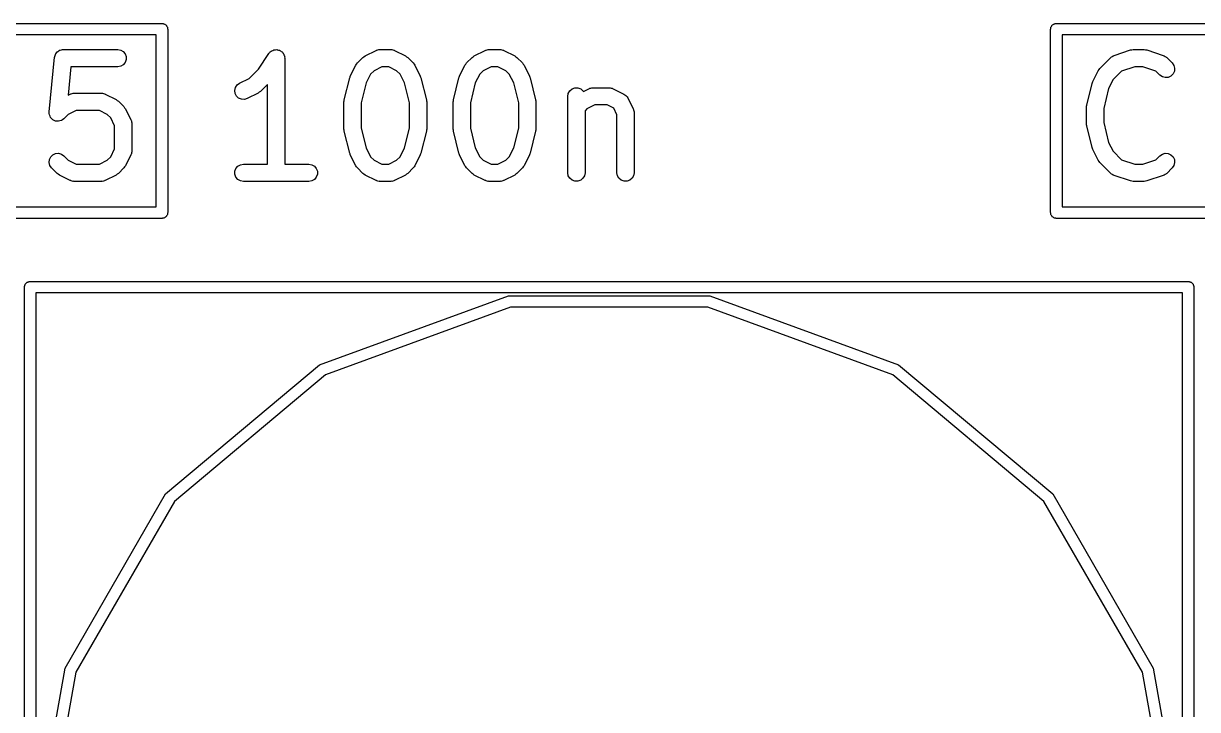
# Model space of a CAD drawing. Extents: x 1 to 57, y -99 to 45.
# Drawn here: x 23.89 to 34.13, y -79.13 to -73.15 of the extents above; entities that cross this region are included whole.
import ezdxf

# ---------------------------------------------------------------- set-up
doc = ezdxf.new("R2010")
doc.units = 0
doc.header["$MEASUREMENT"] = 0
doc.layers.add('BLACK', color=7, linetype='CONTINUOUS')

msp = doc.modelspace()

# ---------------------------------------------------------------- linework, layer by layer
at = {"layer": 'Black'}
for p, q in [((21.9, -73.15), (25.1, -73.15)), ((25.1, -73.15), (25.1043, -73.1508)), ((25.1043, -73.1508), (25.1087, -73.1508)), ((25.1087, -73.1508), (25.1128, -73.1523)), ((25.1128, -73.1523), (25.1171, -73.153)), ((25.1171, -73.153), (25.1209, -73.1552)), ((25.1209, -73.1552), (25.125, -73.1567)), ((25.125, -73.1567), (25.1284, -73.1595)), ((25.1284, -73.1595), (25.1321, -73.1617)), ((25.1321, -73.1617), (25.135, -73.165)), ((25.135, -73.165), (25.1383, -73.1679)), ((25.1383, -73.1679), (25.1405, -73.1716)), ((25.1405, -73.1716), (25.1433, -73.175)), ((25.1433, -73.175), (25.1448, -73.1791)), ((25.1448, -73.1791), (25.147, -73.1829)), ((25.147, -73.1829), (25.1477, -73.1872)), ((25.1477, -73.1872), (25.1492, -73.1913)), ((25.1492, -73.1913), (25.1492, -73.1957)), ((25.1492, -73.1957), (25.15, -73.2)), ((25.15, -73.2), (25.15, -74.8)), ((32.85, -73.2), (32.8508, -73.1957)), ((32.85, -74.8), (32.85, -73.2)), ((32.8508, -73.1913), (32.8523, -73.1872)), ((32.8508, -73.1957), (32.8508, -73.1913)), ((32.8523, -73.1872), (32.853, -73.1829)), ((32.853, -73.1829), (32.8552, -73.1791)), ((32.8552, -73.1791), (32.8567, -73.175)), ((32.8567, -73.175), (32.8595, -73.1716)), ((32.8595, -73.1716), (32.8617, -73.1679)), ((32.8617, -73.1679), (32.865, -73.165)), ((32.865, -73.165), (32.8679, -73.1617)), ((32.8679, -73.1617), (32.8716, -73.1595)), ((32.8716, -73.1595), (32.875, -73.1567)), ((32.875, -73.1567), (32.8791, -73.1552)), ((32.8791, -73.1552), (32.8829, -73.153)), ((32.8829, -73.153), (32.8872, -73.1523)), ((32.8872, -73.1523), (32.8913, -73.1508)), ((32.8913, -73.1508), (32.8957, -73.1508)), ((32.8957, -73.1508), (32.9, -73.15)), ((32.9, -73.15), (36.1, -73.15)), ((25.05, -73.25), (21.95, -73.25)), ((25.05, -74.75), (25.05, -73.25)), ((32.95, -73.25), (32.95, -74.75)), ((36.05, -73.25), (32.95, -73.25)), ((24.1677, -73.4297), (24.1705, -73.4198)), ((24.1705, -73.4198), (24.1722, -73.4175)), ((24.1722, -73.4175), (24.1731, -73.4149)), ((24.1731, -73.4149), (24.1797, -73.407)), ((24.1797, -73.407), (24.1857, -73.3987)), ((24.1857, -73.3987), (24.1881, -73.3971)), ((24.1881, -73.3971), (24.1899, -73.3949)), ((24.1899, -73.3949), (24.1988, -73.3898)), ((24.1988, -73.3898), (24.2072, -73.384)), ((24.2072, -73.384), (24.21, -73.3833)), ((24.21, -73.3833), (24.2124, -73.3819)), ((24.2124, -73.3819), (24.2225, -73.3801)), ((24.2225, -73.3801), (24.2325, -73.3776)), ((24.2325, -73.3776), (24.2353, -73.3779)), ((24.2353, -73.3779), (24.2381, -73.3774)), ((24.2381, -73.3774), (24.7143, -73.3774)), ((24.7143, -73.3774), (24.7399, -73.3819)), ((24.7399, -73.3819), (24.7625, -73.3949)), ((24.7625, -73.3949), (24.7792, -73.4149)), ((24.7792, -73.4149), (24.7881, -73.4394)), ((25.9417, -73.5475), (26.0328, -73.4108)), ((26.0328, -73.4108), (26.0357, -73.4078)), ((26.0357, -73.4078), (26.0378, -73.4042)), ((26.0378, -73.4042), (26.0446, -73.3984)), ((26.0446, -73.3984), (26.0508, -73.3919)), ((26.0508, -73.3919), (26.0546, -73.3901)), ((26.0546, -73.3901), (26.0577, -73.3874)), ((26.0577, -73.3874), (26.0662, -73.3844)), ((26.0662, -73.3844), (26.0742, -73.3804)), ((26.0742, -73.3804), (26.0783, -73.3799)), ((26.0783, -73.3799), (26.0822, -73.3785)), ((26.0822, -73.3785), (26.0912, -73.3785)), ((26.0912, -73.3785), (26.1001, -73.3775)), ((26.1001, -73.3775), (26.1041, -73.3785)), ((26.1041, -73.3785), (26.1083, -73.3785)), ((26.1083, -73.3785), (26.1167, -73.3816)), ((26.1167, -73.3816), (26.1254, -73.3837)), ((26.1254, -73.3837), (26.1288, -73.386)), ((26.1288, -73.386), (26.1327, -73.3874)), ((26.1327, -73.3874), (26.1396, -73.3932)), ((26.1396, -73.3932), (26.147, -73.3981)), ((26.147, -73.3981), (26.1495, -73.4015)), ((26.1495, -73.4015), (26.1527, -73.4042)), ((26.1527, -73.4042), (26.1572, -73.4119)), ((26.1572, -73.4119), (26.1625, -73.4191)), ((26.1625, -73.4191), (26.1636, -73.4231)), ((26.8712, -73.4329), (26.9665, -73.3853)), ((26.9665, -73.3853), (26.9706, -73.3841)), ((26.9706, -73.3841), (26.9743, -73.3819)), ((26.9743, -73.3819), (26.983, -73.3804)), ((26.983, -73.3804), (26.9914, -73.3779)), ((26.9914, -73.3779), (26.9957, -73.3781)), ((26.9957, -73.3781), (27, -73.3774)), ((27, -73.3774), (27.0952, -73.3774)), ((27.0952, -73.3774), (27.0995, -73.3781)), ((27.0995, -73.3781), (27.1038, -73.3779)), ((27.1038, -73.3779), (27.1122, -73.3804)), ((27.1122, -73.3804), (27.1209, -73.3819)), ((27.1209, -73.3819), (27.1246, -73.3841)), ((27.1246, -73.3841), (27.1288, -73.3853)), ((27.1288, -73.3853), (27.224, -73.4329)), ((27.8236, -73.4329), (27.9188, -73.3853)), ((27.9188, -73.3853), (27.923, -73.3841)), ((27.923, -73.3841), (27.9267, -73.3819)), ((27.9267, -73.3819), (27.9354, -73.3804)), ((27.9354, -73.3804), (27.9438, -73.3779)), ((27.9438, -73.3779), (27.9481, -73.3781)), ((27.9481, -73.3781), (27.9524, -73.3774)), ((27.9524, -73.3774), (28.0476, -73.3774)), ((28.0476, -73.3774), (28.0519, -73.3781)), ((28.0519, -73.3781), (28.0562, -73.3779)), ((28.0562, -73.3779), (28.0646, -73.3804)), ((28.0646, -73.3804), (28.0733, -73.3819)), ((28.0733, -73.3819), (28.077, -73.3841)), ((28.077, -73.3841), (28.0812, -73.3853)), ((28.0812, -73.3853), (28.1764, -73.4329)), ((33.4049, -73.4288), (33.5477, -73.3812)), ((33.5477, -73.3812), (33.5596, -73.3795)), ((33.5596, -73.3795), (33.5714, -73.3774)), ((33.5714, -73.3774), (33.6667, -73.3774)), ((33.6667, -73.3774), (33.6785, -73.3795)), ((33.6785, -73.3795), (33.6904, -73.3812)), ((33.6904, -73.3812), (33.8332, -73.4288)), ((24.1158, -73.9211), (24.1635, -73.4449)), ((24.1635, -73.4449), (24.1642, -73.4422)), ((24.1642, -73.4394), (24.1677, -73.4297)), ((24.1642, -73.4422), (24.1642, -73.4394)), ((24.7625, -73.5098), (24.7399, -73.5229)), ((24.7792, -73.4899), (24.7625, -73.5098)), ((24.7881, -73.4654), (24.7792, -73.4899)), ((24.7881, -73.4394), (24.7881, -73.4654)), ((26.1636, -73.4231), (26.1657, -73.4267)), ((26.1657, -73.4267), (26.1673, -73.4355)), ((26.1673, -73.4355), (26.1698, -73.4441)), ((26.1698, -73.4441), (26.1695, -73.4483)), ((26.1695, -73.4483), (26.1702, -73.4524)), ((26.1702, -73.4524), (26.1702, -74.3774)), ((26.7424, -73.6093), (26.7901, -73.5141)), ((26.7901, -73.5141), (26.7972, -73.5044)), ((26.7972, -73.5044), (26.8041, -73.4946)), ((26.8041, -73.4946), (26.8517, -73.447)), ((26.8517, -73.447), (26.8616, -73.4401)), ((26.8616, -73.4401), (26.8712, -73.4329)), ((27.224, -73.4329), (27.2337, -73.4401)), ((27.2337, -73.4401), (27.2435, -73.447)), ((27.2435, -73.447), (27.2911, -73.4946)), ((27.2911, -73.4946), (27.298, -73.5044)), ((27.298, -73.5044), (27.3052, -73.5141)), ((27.3052, -73.5141), (27.3528, -73.6093)), ((27.6948, -73.6093), (27.7424, -73.5141)), ((27.7424, -73.5141), (27.7496, -73.5044)), ((27.7496, -73.5044), (27.7565, -73.4946)), ((27.7565, -73.4946), (27.8041, -73.447)), ((27.8041, -73.447), (27.8139, -73.4401)), ((27.8139, -73.4401), (27.8236, -73.4329)), ((28.1764, -73.4329), (28.1861, -73.4401)), ((28.1861, -73.4401), (28.1959, -73.447)), ((28.1959, -73.447), (28.2435, -73.4946)), ((28.2435, -73.4946), (28.2504, -73.5044)), ((28.2504, -73.5044), (28.2576, -73.5141)), ((28.2576, -73.5141), (28.3052, -73.6093)), ((33.2803, -73.5422), (33.3755, -73.447)), ((33.3755, -73.447), (33.3791, -73.4445)), ((33.3791, -73.4445), (33.3819, -73.4413)), ((33.3819, -73.4413), (33.3897, -73.4371)), ((33.3897, -73.4371), (33.3969, -73.432)), ((33.3969, -73.432), (33.4011, -73.4309)), ((33.4011, -73.4309), (33.4049, -73.4288)), ((33.8332, -73.4288), (33.837, -73.4309)), ((33.837, -73.4309), (33.8412, -73.432)), ((33.8412, -73.432), (33.8484, -73.4371)), ((33.8484, -73.4371), (33.8561, -73.4413)), ((33.8561, -73.4413), (33.859, -73.4445)), ((33.859, -73.4445), (33.8626, -73.447)), ((33.8626, -73.447), (33.9102, -73.4946)), ((33.9102, -73.4946), (33.9251, -73.5159)), ((33.9251, -73.5159), (33.9319, -73.5411)), ((24.306, -73.5274), (24.2812, -73.7756)), ((24.7143, -73.5274), (24.306, -73.5274)), ((24.7399, -73.5229), (24.7143, -73.5274)), ((25.8603, -73.6288), (25.9417, -73.5475)), ((26.6891, -73.8151), (26.7368, -73.6247)), ((26.7368, -73.6247), (26.7401, -73.6172)), ((26.7401, -73.6172), (26.7424, -73.6093)), ((26.9188, -73.592), (26.8803, -73.669)), ((26.9492, -73.5616), (26.9188, -73.592)), ((27.0177, -73.5274), (26.9492, -73.5616)), ((27.0775, -73.5274), (27.0177, -73.5274)), ((27.146, -73.5616), (27.0775, -73.5274)), ((27.1765, -73.592), (27.146, -73.5616)), ((27.215, -73.669), (27.1765, -73.592)), ((27.3528, -73.6093), (27.3551, -73.6172)), ((27.3551, -73.6172), (27.3585, -73.6247)), ((27.3585, -73.6247), (27.4061, -73.8151)), ((27.6415, -73.8151), (27.6891, -73.6247)), ((27.6891, -73.6247), (27.6925, -73.6172)), ((27.6925, -73.6172), (27.6948, -73.6093)), ((27.8712, -73.592), (27.8327, -73.669)), ((27.9016, -73.5616), (27.8712, -73.592)), ((27.9701, -73.5274), (27.9016, -73.5616)), ((28.0299, -73.5274), (27.9701, -73.5274)), ((28.0984, -73.5616), (28.0299, -73.5274)), ((28.1288, -73.592), (28.0984, -73.5616)), ((28.1673, -73.669), (28.1288, -73.592)), ((28.3052, -73.6093), (28.3075, -73.6172)), ((28.3075, -73.6172), (28.3109, -73.6247)), ((28.3109, -73.6247), (28.3585, -73.8151)), ((33.2186, -73.6569), (33.2663, -73.5617)), ((33.2663, -73.5617), (33.2734, -73.552)), ((33.2734, -73.552), (33.2803, -73.5422)), ((33.4691, -73.5656), (33.395, -73.6397)), ((33.5836, -73.5274), (33.4691, -73.5656)), ((33.6545, -73.5274), (33.5836, -73.5274)), ((33.769, -73.5656), (33.6545, -73.5274)), ((33.8041, -73.6007), (33.769, -73.5656)), ((33.8254, -73.6156), (33.8041, -73.6007)), ((33.8506, -73.6223), (33.8254, -73.6156)), ((33.8766, -73.6201), (33.8506, -73.6223)), ((33.9002, -73.6091), (33.8766, -73.6201)), ((33.9186, -73.5906), (33.9002, -73.6091)), ((33.9296, -73.567), (33.9186, -73.5906)), ((33.9319, -73.5411), (33.9296, -73.567)), ((25.7347, -73.7336), (25.7407, -73.7083)), ((25.7407, -73.7083), (25.7551, -73.6865)), ((25.7551, -73.6865), (25.776, -73.671)), ((25.776, -73.671), (25.8603, -73.6288)), ((26.0202, -73.6811), (25.9578, -73.7435)), ((26.0202, -74.3774), (26.0202, -73.6811)), ((26.8803, -73.669), (26.8369, -73.8426)), ((27.2583, -73.8426), (27.215, -73.669)), ((27.8327, -73.669), (27.7893, -73.8426)), ((28.2107, -73.8426), (28.1673, -73.669)), ((28.6568, -73.7375), (28.6768, -73.7208)), ((28.6768, -73.7208), (28.7013, -73.7119)), ((28.7013, -73.7119), (28.7273, -73.7119)), ((28.7273, -73.7119), (28.7518, -73.7208)), ((28.7518, -73.7208), (28.7717, -73.7375)), ((28.7749, -73.743), (28.8236, -73.7186)), ((28.8236, -73.7186), (28.8277, -73.7174)), ((28.8277, -73.7174), (28.8315, -73.7152)), ((28.8315, -73.7152), (28.8401, -73.7137)), ((28.8401, -73.7137), (28.8486, -73.7112)), ((28.8486, -73.7112), (28.8529, -73.7115)), ((28.8529, -73.7115), (28.8571, -73.7107)), ((28.8571, -73.7107), (29, -73.7107)), ((29, -73.7107), (29.0043, -73.7115)), ((29.0043, -73.7115), (29.0086, -73.7112)), ((29.0086, -73.7112), (29.017, -73.7137)), ((29.017, -73.7137), (29.0257, -73.7152)), ((29.0257, -73.7152), (29.0294, -73.7174)), ((29.0294, -73.7174), (29.0335, -73.7186)), ((29.0335, -73.7186), (29.1288, -73.7663)), ((33.1653, -73.8628), (33.213, -73.6723)), ((33.213, -73.6723), (33.2163, -73.6648)), ((33.2163, -73.6648), (33.2186, -73.6569)), ((33.3565, -73.7167), (33.3131, -73.8902)), ((33.395, -73.6397), (33.3565, -73.7167)), ((24.2812, -73.7756), (24.2998, -73.7663)), ((24.2998, -73.7663), (24.3039, -73.765)), ((24.3039, -73.765), (24.3077, -73.7629)), ((24.3077, -73.7629), (24.3163, -73.7613)), ((24.3163, -73.7613), (24.3248, -73.7588)), ((24.3248, -73.7588), (24.3291, -73.7591)), ((24.3291, -73.7591), (24.3333, -73.7583)), ((24.3333, -73.7583), (24.5714, -73.7583)), ((24.5714, -73.7583), (24.5757, -73.7591)), ((24.5757, -73.7591), (24.58, -73.7588)), ((24.58, -73.7588), (24.5884, -73.7613)), ((24.5884, -73.7613), (24.5971, -73.7629)), ((24.5971, -73.7629), (24.6008, -73.765)), ((24.6008, -73.765), (24.605, -73.7663)), ((24.605, -73.7663), (24.7002, -73.8139)), ((24.7002, -73.8139), (24.7099, -73.821)), ((24.7099, -73.821), (24.7197, -73.8279)), ((24.7197, -73.8279), (24.7673, -73.8755)), ((25.7376, -73.7595), (25.7347, -73.7336)), ((25.7493, -73.7828), (25.7376, -73.7595)), ((25.7682, -73.8007), (25.7493, -73.7828)), ((25.7921, -73.811), (25.7682, -73.8007)), ((25.8181, -73.8126), (25.7921, -73.811)), ((25.8431, -73.8052), (25.8181, -73.8126)), ((25.9383, -73.7576), (25.8431, -73.8052)), ((25.948, -73.7504), (25.9383, -73.7576)), ((25.9578, -73.7435), (25.948, -73.7504)), ((26.6869, -73.8333), (26.6885, -73.8243)), ((26.6885, -73.8243), (26.6891, -73.8151)), ((27.4061, -73.8151), (27.4067, -73.8243)), ((27.4067, -73.8243), (27.4083, -73.8333)), ((27.6393, -73.8333), (27.6409, -73.8243)), ((27.6409, -73.8243), (27.6415, -73.8151)), ((28.3585, -73.8151), (28.3591, -73.8243)), ((28.3591, -73.8243), (28.3607, -73.8333)), ((28.6393, -73.7857), (28.6438, -73.7601)), ((28.6393, -74.4524), (28.6393, -73.7857)), ((28.6438, -73.7601), (28.6568, -73.7375)), ((28.7717, -73.7375), (28.7749, -73.743)), ((29.1288, -73.7663), (29.1376, -73.7728)), ((29.1376, -73.7728), (29.1468, -73.7789)), ((29.1468, -73.7789), (29.148, -73.7805)), ((29.148, -73.7805), (29.1497, -73.7818)), ((29.1497, -73.7818), (29.1558, -73.791)), ((29.1558, -73.791), (29.1623, -73.7998)), ((29.1623, -73.7998), (29.2099, -73.895)), ((24.1159, -73.9216), (24.1158, -73.9211)), ((24.1158, -73.922), (24.1159, -73.9216)), ((24.1169, -73.9345), (24.1158, -73.922)), ((24.351, -73.9083), (24.2825, -73.9426)), ((24.5537, -73.9083), (24.351, -73.9083)), ((24.6222, -73.9426), (24.5537, -73.9083)), ((24.7673, -73.8755), (24.7742, -73.8854)), ((24.7742, -73.8854), (24.7814, -73.895)), ((24.7814, -73.895), (24.829, -73.9903)), ((26.6869, -74.0714), (26.6869, -73.8333)), ((26.8369, -73.8426), (26.8369, -74.0622)), ((27.2583, -74.0622), (27.2583, -73.8426)), ((27.4083, -73.8333), (27.4083, -74.0714)), ((27.6393, -74.0714), (27.6393, -73.8333)), ((27.7893, -73.8426), (27.7893, -74.0622)), ((28.2107, -74.0622), (28.2107, -73.8426)), ((28.3607, -73.8333), (28.3607, -74.0714)), ((28.8063, -73.895), (28.7893, -73.912)), ((28.7893, -73.912), (28.7893, -74.4524)), ((28.8748, -73.8607), (28.8063, -73.895)), ((28.9823, -73.8607), (28.8748, -73.8607)), ((29.0393, -73.8892), (28.9823, -73.8607)), ((29.0679, -73.9463), (29.0393, -73.8892)), ((29.2099, -73.895), (29.2112, -73.8992)), ((29.2112, -73.8992), (29.2133, -73.9029)), ((29.2133, -73.9029), (29.2149, -73.9116)), ((29.2149, -73.9116), (29.2174, -73.92)), ((29.2174, -73.92), (29.2171, -73.9243)), ((29.2171, -73.9243), (29.2179, -73.9286)), ((29.2179, -73.9286), (29.2179, -74.4524)), ((33.1631, -73.881), (33.1647, -73.8719)), ((33.1631, -74.0238), (33.1631, -73.881)), ((33.1647, -73.8719), (33.1653, -73.8628)), ((33.3131, -73.8902), (33.3131, -74.0146)), ((24.1178, -73.9471), (24.1169, -73.9345)), ((24.118, -73.9475), (24.1178, -73.9471)), ((24.118, -73.948), (24.118, -73.9475)), ((24.1233, -73.9594), (24.118, -73.948)), ((24.1285, -73.9708), (24.1233, -73.9594)), ((24.1288, -73.9712), (24.1285, -73.9708)), ((24.129, -73.9716), (24.1288, -73.9712)), ((24.1379, -73.9805), (24.129, -73.9716)), ((24.1467, -73.9895), (24.1379, -73.9805)), ((24.1471, -73.9897), (24.1467, -73.9895)), ((24.1475, -73.99), (24.1471, -73.9897)), ((24.1588, -73.9953), (24.1475, -73.99)), ((24.1702, -74.0008), (24.1588, -73.9953)), ((24.1706, -74.0008), (24.1702, -74.0008)), ((24.1711, -74.001), (24.1706, -74.0008)), ((24.1835, -74.0021), (24.1711, -74.001)), ((24.1961, -74.0034), (24.1835, -74.0021)), ((24.1965, -74.0032), (24.1961, -74.0034)), ((24.197, -74.0033), (24.1965, -74.0032)), ((24.2091, -74), (24.197, -74.0033)), ((24.2213, -73.9969), (24.2091, -74)), ((24.2217, -73.9967), (24.2213, -73.9969)), ((24.2222, -73.9965), (24.2217, -73.9967)), ((24.2324, -73.9893), (24.2222, -73.9965)), ((24.2428, -73.9823), (24.2324, -73.9893)), ((24.2431, -73.9819), (24.2428, -73.9823)), ((24.2435, -73.9816), (24.2431, -73.9819)), ((24.2825, -73.9426), (24.2435, -73.9816)), ((24.6526, -73.973), (24.6222, -73.9426)), ((24.6869, -74.0415), (24.6526, -73.973)), ((24.829, -73.9903), (24.8302, -73.9944)), ((24.8302, -73.9944), (24.8324, -73.9982)), ((24.8324, -73.9982), (24.8339, -74.0068)), ((24.8339, -74.0068), (24.8364, -74.0152)), ((24.8364, -74.0152), (24.8362, -74.0196)), ((24.8362, -74.0196), (24.8369, -74.0238)), ((24.8369, -74.0238), (24.8369, -74.2619)), ((29.0679, -74.4524), (29.0679, -73.9463)), ((33.1647, -74.0328), (33.1631, -74.0238)), ((33.1653, -74.042), (33.1647, -74.0328)), ((33.3131, -74.0146), (33.3565, -74.1881)), ((24.6869, -74.2442), (24.6869, -74.0415)), ((26.6885, -74.0805), (26.6869, -74.0714)), ((26.6891, -74.0896), (26.6885, -74.0805)), ((26.7368, -74.2801), (26.6891, -74.0896)), ((26.8369, -74.0622), (26.8803, -74.2357)), ((27.215, -74.2357), (27.2583, -74.0622)), ((27.4061, -74.0896), (27.3585, -74.2801)), ((27.4067, -74.0805), (27.4061, -74.0896)), ((27.4083, -74.0714), (27.4067, -74.0805)), ((27.6409, -74.0805), (27.6393, -74.0714)), ((27.6415, -74.0896), (27.6409, -74.0805)), ((27.6891, -74.2801), (27.6415, -74.0896)), ((27.7893, -74.0622), (27.8327, -74.2357)), ((28.1673, -74.2357), (28.2107, -74.0622)), ((28.3585, -74.0896), (28.3109, -74.2801)), ((28.3591, -74.0805), (28.3585, -74.0896)), ((28.3607, -74.0714), (28.3591, -74.0805)), ((33.213, -74.2325), (33.1653, -74.042)), ((26.8803, -74.2357), (26.9188, -74.3127)), ((27.1765, -74.3127), (27.215, -74.2357)), ((27.8327, -74.2357), (27.8712, -74.3127)), ((28.1288, -74.3127), (28.1673, -74.2357)), ((33.2163, -74.24), (33.213, -74.2325)), ((33.3565, -74.1881), (33.395, -74.2651)), ((24.1158, -74.3637), (24.118, -74.3377)), ((24.118, -74.3377), (24.129, -74.3141)), ((24.129, -74.3141), (24.1475, -74.2957)), ((24.1475, -74.2957), (24.1711, -74.2847)), ((24.1711, -74.2847), (24.197, -74.2824)), ((24.197, -74.2824), (24.2222, -74.2892)), ((24.2222, -74.2892), (24.2435, -74.3041)), ((24.2435, -74.3041), (24.2825, -74.3431)), ((24.6222, -74.3431), (24.6526, -74.3127)), ((24.6526, -74.3127), (24.6869, -74.2442)), ((24.829, -74.2954), (24.7814, -74.3907)), ((24.8302, -74.2913), (24.829, -74.2954)), ((24.8324, -74.2876), (24.8302, -74.2913)), ((24.8339, -74.2789), (24.8324, -74.2876)), ((24.8364, -74.2705), (24.8339, -74.2789)), ((24.8369, -74.2619), (24.8362, -74.2662)), ((24.8362, -74.2662), (24.8364, -74.2705)), ((26.7401, -74.2876), (26.7368, -74.2801)), ((26.7424, -74.2954), (26.7401, -74.2876)), ((26.7901, -74.3907), (26.7424, -74.2954)), ((26.9188, -74.3127), (26.9492, -74.3431)), ((27.146, -74.3431), (27.1765, -74.3127)), ((27.3528, -74.2954), (27.3052, -74.3907)), ((27.3551, -74.2876), (27.3528, -74.2954)), ((27.3585, -74.2801), (27.3551, -74.2876)), ((27.6925, -74.2876), (27.6891, -74.2801)), ((27.6948, -74.2954), (27.6925, -74.2876)), ((27.7424, -74.3907), (27.6948, -74.2954)), ((27.8712, -74.3127), (27.9016, -74.3431)), ((28.0984, -74.3431), (28.1288, -74.3127)), ((28.3052, -74.2954), (28.2576, -74.3907)), ((28.3075, -74.2876), (28.3052, -74.2954)), ((28.3109, -74.2801), (28.3075, -74.2876)), ((33.2186, -74.2478), (33.2163, -74.24)), ((33.2663, -74.3431), (33.2186, -74.2478)), ((33.395, -74.2651), (33.4691, -74.3392)), ((33.4691, -74.3392), (33.5836, -74.3774)), ((33.6545, -74.3774), (33.769, -74.3392)), ((33.769, -74.3392), (33.8041, -74.3041)), ((33.8041, -74.3041), (33.8254, -74.2892)), ((33.8254, -74.2892), (33.8506, -74.2824)), ((33.8506, -74.2824), (33.8766, -74.2847)), ((33.8766, -74.2847), (33.9002, -74.2957)), ((33.9002, -74.2957), (33.9186, -74.3141)), ((33.9186, -74.3141), (33.9296, -74.3377)), ((33.9296, -74.3377), (33.9319, -74.3637)), ((24.1225, -74.3888), (24.1158, -74.3637)), ((24.1374, -74.4102), (24.1225, -74.3888)), ((24.1851, -74.4578), (24.1374, -74.4102)), ((24.2825, -74.3431), (24.351, -74.3774)), ((24.351, -74.3774), (24.5537, -74.3774)), ((24.5537, -74.3774), (24.6222, -74.3431)), ((24.7673, -74.4102), (24.7197, -74.4578)), ((24.7742, -74.4003), (24.7673, -74.4102)), ((24.7814, -74.3907), (24.7742, -74.4003)), ((25.7357, -74.4394), (25.7446, -74.4149)), ((25.7357, -74.4654), (25.7357, -74.4394)), ((25.7446, -74.4149), (25.7613, -74.3949)), ((25.7613, -74.3949), (25.7839, -74.3819)), ((25.7839, -74.3819), (25.8095, -74.3774)), ((25.8095, -74.3774), (26.0202, -74.3774)), ((26.1702, -74.3774), (26.381, -74.3774)), ((26.381, -74.3774), (26.4066, -74.3819)), ((26.4066, -74.3819), (26.4292, -74.3949)), ((26.4292, -74.3949), (26.4459, -74.4149)), ((26.4459, -74.4149), (26.4548, -74.4394)), ((26.4548, -74.4394), (26.4548, -74.4654)), ((26.7972, -74.4003), (26.7901, -74.3907)), ((26.8041, -74.4102), (26.7972, -74.4003)), ((26.8517, -74.4578), (26.8041, -74.4102)), ((26.9492, -74.3431), (27.0177, -74.3774)), ((27.0177, -74.3774), (27.0775, -74.3774)), ((27.0775, -74.3774), (27.146, -74.3431)), ((27.2911, -74.4102), (27.2435, -74.4578)), ((27.298, -74.4003), (27.2911, -74.4102)), ((27.3052, -74.3907), (27.298, -74.4003)), ((27.7496, -74.4003), (27.7424, -74.3907)), ((27.7565, -74.4102), (27.7496, -74.4003)), ((27.8041, -74.4578), (27.7565, -74.4102)), ((27.9016, -74.3431), (27.9701, -74.3774)), ((27.9701, -74.3774), (28.0299, -74.3774)), ((28.0299, -74.3774), (28.0984, -74.3431)), ((28.2435, -74.4102), (28.1959, -74.4578)), ((28.2504, -74.4003), (28.2435, -74.4102)), ((28.2576, -74.3907), (28.2504, -74.4003)), ((33.2734, -74.3527), (33.2663, -74.3431)), ((33.2803, -74.3626), (33.2734, -74.3527)), ((33.3755, -74.4578), (33.2803, -74.3626)), ((33.5836, -74.3774), (33.6545, -74.3774)), ((33.9102, -74.4102), (33.8626, -74.4578)), ((33.9251, -74.3888), (33.9102, -74.4102)), ((33.9319, -74.3637), (33.9251, -74.3888)), ((24.1949, -74.4647), (24.1851, -74.4578)), ((24.2046, -74.4718), (24.1949, -74.4647)), ((24.2998, -74.5195), (24.2046, -74.4718)), ((24.3039, -74.5207), (24.2998, -74.5195)), ((24.3077, -74.5229), (24.3039, -74.5207)), ((24.3163, -74.5244), (24.3077, -74.5229)), ((24.3248, -74.5269), (24.3163, -74.5244)), ((24.3291, -74.5266), (24.3248, -74.5269)), ((24.3333, -74.5274), (24.3291, -74.5266)), ((24.5714, -74.5274), (24.3333, -74.5274)), ((24.5757, -74.5266), (24.5714, -74.5274)), ((24.58, -74.5269), (24.5757, -74.5266)), ((24.5884, -74.5244), (24.58, -74.5269)), ((24.5971, -74.5229), (24.5884, -74.5244)), ((24.6008, -74.5207), (24.5971, -74.5229)), ((24.605, -74.5195), (24.6008, -74.5207)), ((24.7002, -74.4718), (24.605, -74.5195)), ((24.7099, -74.4647), (24.7002, -74.4718)), ((24.7197, -74.4578), (24.7099, -74.4647)), ((25.7446, -74.4899), (25.7357, -74.4654)), ((25.7613, -74.5098), (25.7446, -74.4899)), ((25.7839, -74.5229), (25.7613, -74.5098)), ((25.8095, -74.5274), (25.7839, -74.5229)), ((26.381, -74.5274), (25.8095, -74.5274)), ((26.4066, -74.5229), (26.381, -74.5274)), ((26.4292, -74.5098), (26.4066, -74.5229)), ((26.4459, -74.4899), (26.4292, -74.5098)), ((26.4548, -74.4654), (26.4459, -74.4899)), ((26.8616, -74.4647), (26.8517, -74.4578)), ((26.8712, -74.4718), (26.8616, -74.4647)), ((26.9665, -74.5195), (26.8712, -74.4718)), ((26.9706, -74.5207), (26.9665, -74.5195)), ((26.9743, -74.5229), (26.9706, -74.5207)), ((26.983, -74.5244), (26.9743, -74.5229)), ((26.9914, -74.5269), (26.983, -74.5244)), ((26.9957, -74.5266), (26.9914, -74.5269)), ((27, -74.5274), (26.9957, -74.5266)), ((27.0952, -74.5274), (27, -74.5274)), ((27.0995, -74.5266), (27.0952, -74.5274)), ((27.1038, -74.5269), (27.0995, -74.5266)), ((27.1122, -74.5244), (27.1038, -74.5269)), ((27.1209, -74.5229), (27.1122, -74.5244)), ((27.1246, -74.5207), (27.1209, -74.5229)), ((27.1288, -74.5195), (27.1246, -74.5207)), ((27.224, -74.4718), (27.1288, -74.5195)), ((27.2337, -74.4647), (27.224, -74.4718)), ((27.2435, -74.4578), (27.2337, -74.4647)), ((27.8139, -74.4647), (27.8041, -74.4578)), ((27.8236, -74.4718), (27.8139, -74.4647)), ((27.9188, -74.5195), (27.8236, -74.4718)), ((27.923, -74.5207), (27.9188, -74.5195)), ((27.9267, -74.5229), (27.923, -74.5207)), ((27.9354, -74.5244), (27.9267, -74.5229)), ((27.9438, -74.5269), (27.9354, -74.5244)), ((27.9481, -74.5266), (27.9438, -74.5269)), ((27.9524, -74.5274), (27.9481, -74.5266)), ((28.0476, -74.5274), (27.9524, -74.5274)), ((28.0519, -74.5266), (28.0476, -74.5274)), ((28.0562, -74.5269), (28.0519, -74.5266)), ((28.0646, -74.5244), (28.0562, -74.5269)), ((28.0733, -74.5229), (28.0646, -74.5244)), ((28.077, -74.5207), (28.0733, -74.5229)), ((28.0812, -74.5195), (28.077, -74.5207)), ((28.1764, -74.4718), (28.0812, -74.5195)), ((28.1861, -74.4647), (28.1764, -74.4718)), ((28.1959, -74.4578), (28.1861, -74.4647)), ((28.6438, -74.478), (28.6393, -74.4524)), ((28.6568, -74.5006), (28.6438, -74.478)), ((28.6768, -74.5173), (28.6568, -74.5006)), ((28.7013, -74.5262), (28.6768, -74.5173)), ((28.7273, -74.5262), (28.7013, -74.5262)), ((28.7518, -74.5173), (28.7273, -74.5262)), ((28.7717, -74.5006), (28.7518, -74.5173)), ((28.7848, -74.478), (28.7717, -74.5006)), ((28.7893, -74.4524), (28.7848, -74.478)), ((29.0724, -74.478), (29.0679, -74.4524)), ((29.0854, -74.5006), (29.0724, -74.478)), ((29.1054, -74.5173), (29.0854, -74.5006)), ((29.1298, -74.5262), (29.1054, -74.5173)), ((29.1559, -74.5262), (29.1298, -74.5262)), ((29.1804, -74.5173), (29.1559, -74.5262)), ((29.2003, -74.5006), (29.1804, -74.5173)), ((29.2133, -74.478), (29.2003, -74.5006)), ((29.2179, -74.4524), (29.2133, -74.478)), ((33.3791, -74.4603), (33.3755, -74.4578)), ((33.3819, -74.4635), (33.3791, -74.4603)), ((33.3897, -74.4677), (33.3819, -74.4635)), ((33.3969, -74.4727), (33.3897, -74.4677)), ((33.4011, -74.4739), (33.3969, -74.4727)), ((33.4049, -74.4759), (33.4011, -74.4739)), ((33.5477, -74.5235), (33.4049, -74.4759)), ((33.5596, -74.5253), (33.5477, -74.5235)), ((33.5714, -74.5274), (33.5596, -74.5253)), ((33.6667, -74.5274), (33.5714, -74.5274)), ((33.6785, -74.5253), (33.6667, -74.5274)), ((33.6904, -74.5235), (33.6785, -74.5253)), ((33.8332, -74.4759), (33.6904, -74.5235)), ((33.837, -74.4739), (33.8332, -74.4759)), ((33.8412, -74.4727), (33.837, -74.4739)), ((33.8484, -74.4677), (33.8412, -74.4727)), ((33.8561, -74.4635), (33.8484, -74.4677)), ((33.859, -74.4603), (33.8561, -74.4635)), ((33.8626, -74.4578), (33.859, -74.4603)), ((21.95, -74.75), (25.05, -74.75)), ((32.95, -74.75), (36.05, -74.75)), ((25.1, -74.85), (21.9, -74.85)), ((25.1043, -74.8492), (25.1, -74.85)), ((25.1087, -74.8492), (25.1043, -74.8492)), ((25.1128, -74.8477), (25.1087, -74.8492)), ((25.1171, -74.847), (25.1128, -74.8477)), ((25.1209, -74.8448), (25.1171, -74.847)), ((25.125, -74.8433), (25.1209, -74.8448)), ((25.1284, -74.8405), (25.125, -74.8433)), ((25.1321, -74.8383), (25.1284, -74.8405)), ((25.135, -74.835), (25.1321, -74.8383)), ((25.1383, -74.8321), (25.135, -74.835)), ((25.1405, -74.8284), (25.1383, -74.8321)), ((25.1433, -74.825), (25.1405, -74.8284)), ((25.1448, -74.8209), (25.1433, -74.825)), ((25.147, -74.8171), (25.1448, -74.8209)), ((25.1477, -74.8128), (25.147, -74.8171)), ((25.1492, -74.8087), (25.1477, -74.8128)), ((25.15, -74.8), (25.1492, -74.8043)), ((25.1492, -74.8043), (25.1492, -74.8087)), ((32.8508, -74.8043), (32.85, -74.8)), ((32.8508, -74.8087), (32.8508, -74.8043)), ((32.8523, -74.8128), (32.8508, -74.8087)), ((32.853, -74.8171), (32.8523, -74.8128)), ((32.8552, -74.8209), (32.853, -74.8171)), ((32.8567, -74.825), (32.8552, -74.8209)), ((32.8595, -74.8284), (32.8567, -74.825)), ((32.8617, -74.8321), (32.8595, -74.8284)), ((32.865, -74.835), (32.8617, -74.8321)), ((32.8679, -74.8383), (32.865, -74.835)), ((32.8716, -74.8405), (32.8679, -74.8383)), ((32.875, -74.8433), (32.8716, -74.8405)), ((32.8791, -74.8448), (32.875, -74.8433)), ((32.8829, -74.847), (32.8791, -74.8448)), ((32.8872, -74.8477), (32.8829, -74.847)), ((32.8913, -74.8492), (32.8872, -74.8477)), ((32.8957, -74.8492), (32.8913, -74.8492)), ((32.9, -74.85), (32.8957, -74.8492)), ((36.1, -74.85), (32.9, -74.85)), ((23.9, -75.45), (23.9008, -75.4457)), ((23.9, -84.88), (23.9, -75.45)), ((23.9008, -75.4413), (23.9023, -75.4372)), ((23.9008, -75.4457), (23.9008, -75.4413)), ((23.9023, -75.4372), (23.903, -75.4329)), ((23.903, -75.4329), (23.9052, -75.4291)), ((23.9052, -75.4291), (23.9067, -75.425)), ((23.9067, -75.425), (23.9095, -75.4216)), ((23.9095, -75.4216), (23.9117, -75.4179)), ((23.9117, -75.4179), (23.915, -75.415)), ((23.915, -75.415), (23.9179, -75.4117)), ((23.9179, -75.4117), (23.9216, -75.4095)), ((23.9216, -75.4095), (23.925, -75.4067)), ((23.925, -75.4067), (23.9291, -75.4052)), ((23.9291, -75.4052), (23.9329, -75.403)), ((23.9329, -75.403), (23.9372, -75.4023)), ((23.9372, -75.4023), (23.9413, -75.4008)), ((23.9413, -75.4008), (23.9457, -75.4008)), ((23.9457, -75.4008), (23.95, -75.4)), ((23.95, -75.4), (34.05, -75.4)), ((34.05, -75.4), (34.0543, -75.4008)), ((34.0543, -75.4008), (34.0587, -75.4008)), ((34.0587, -75.4008), (34.0628, -75.4023)), ((34.0628, -75.4023), (34.0671, -75.403)), ((34.0671, -75.403), (34.0709, -75.4052)), ((34.0709, -75.4052), (34.075, -75.4067)), ((34.075, -75.4067), (34.0784, -75.4095)), ((34.0784, -75.4095), (34.0821, -75.4117)), ((34.0821, -75.4117), (34.085, -75.415)), ((34.085, -75.415), (34.0883, -75.4179)), ((34.0883, -75.4179), (34.0905, -75.4216)), ((34.0905, -75.4216), (34.0933, -75.425)), ((34.0933, -75.425), (34.0948, -75.4291)), ((34.0948, -75.4291), (34.097, -75.4329)), ((34.097, -75.4329), (34.0977, -75.4372)), ((34.0977, -75.4372), (34.0992, -75.4413)), ((34.0992, -75.4413), (34.0992, -75.4457)), ((34.0992, -75.4457), (34.1, -75.45)), ((34.1, -75.45), (34.1, -84.88)), ((24, -75.5), (24, -80.2164)), ((34, -75.5), (24, -75.5)), ((26.475, -76.1266), (28.1231, -75.5267)), ((28.1231, -75.5267), (29.8769, -75.5267)), ((29.8769, -75.5267), (31.525, -76.1266)), ((34, -80.2164), (34, -75.5)), ((28.1404, -75.6252), (26.525, -76.2132)), ((29.8596, -75.6252), (28.1404, -75.6252)), ((31.475, -76.2132), (29.8596, -75.6252)), ((25.1315, -77.2539), (26.475, -76.1266)), ((31.525, -76.1266), (32.8685, -77.2539)), ((26.525, -76.2132), (25.2081, -77.3182)), ((32.7919, -77.3182), (31.475, -76.2132)), ((24.2546, -78.7728), (25.1315, -77.2539)), ((32.8685, -77.2539), (33.7454, -78.7728)), ((25.2081, -77.3182), (24.3485, -78.807)), ((33.6515, -78.807), (32.7919, -77.3182)), ((24, -80.2164), (24.2546, -78.7728)), ((24.3485, -78.807), (24.05, -80.5)), ((33.95, -80.5), (33.6515, -78.807)), ((33.7454, -78.7728), (34, -80.2164))]:
    msp.add_line(p, q, dxfattribs=at)

doc.saveas('drawing.dxf')
